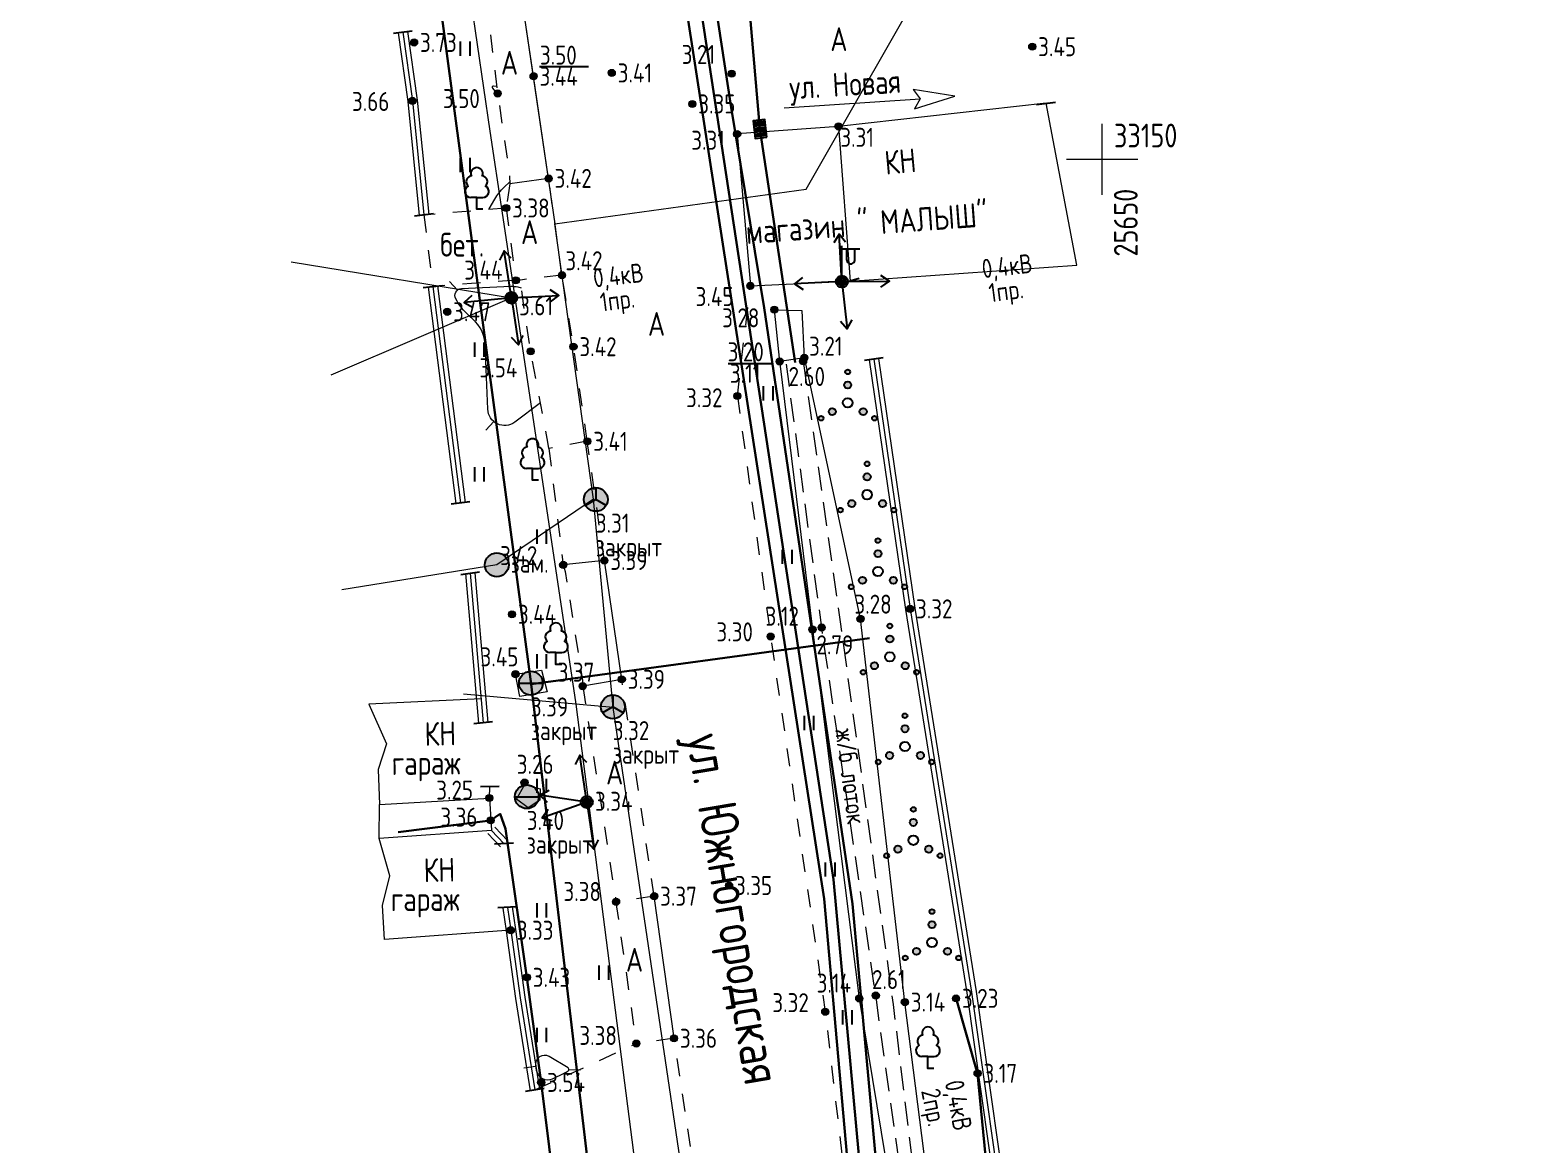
# Model space of a CAD drawing. Header units: metres. Extents: x 24337 to 25822, y 26642 to 34102.
# Drawn here: x 24493.4 to 24556.1, y 33108.5 to 33155.5 of the extents above; entities that cross this region are included whole.
import ezdxf

# ---------------------------------------------------------------- set-up
doc = ezdxf.new("R2010")
doc.units = ezdxf.units.M
doc.linetypes.add('g5_01_5x1_5', pattern=[3, 1.5, -1.5])
doc.linetypes.add('g5_02x1', pattern=[3, 2, -1])
for name, color, linetype in [('02_Сетка', 7, 'Continuous'), ('03_Здания и строения', 7, 'Continuous'), ('06_Инженерно-технические сооружения', 7, 'Continuous'), ('07_Объекты электропередачи', 7, 'Continuous'), ('10_Границы покрытий и угодий', 7, 'Continuous'), ('13_Растительность', 7, 'Continuous'), ('14_Ограждения', 7, 'Continuous'), ('17_Топонимика', 7, 'Continuous'), ('18_Зарамочное оформление', 7, 'Continuous'), ('19_Горизонтали', 7, 'Continuous'), ('30_Канализация', 7, 'Continuous'), ('31_Водопровод', 7, 'Continuous'), ('33_Газопровод', 7, 'Continuous'), ('35_Телефон', 7, 'Continuous'), ('44_Крышки колодцев', 7, 'Continuous'), ('45_Номера колодцев', 7, 'Continuous'), ('61_Отметки высоты поверхности', 7, 'Continuous')]:
    doc.layers.add(name, color=color, linetype=linetype)
doc.styles.add('LIKE11', font='bm431.shx')
doc.styles.add('Line_GUGK', font='', dxfattribs={"height": 1})
doc.styles.get("Standard").update_dxf_attribs({"font": 'GOST_0.TTF', "height": 2})
doc.styles.get('Line_GUGK').set_extended_font_data('Bm431', italic=True)
doc.linetypes.add('g5_121_g', pattern='A,8,-0.6,["Г",Line_GUGK,S=2,R=0,X=0,Y=-1],-2.3,24', length=34.9)
doc.linetypes.add('g5_121_kl', pattern='A,8,-0.6,["Кл",Line_GUGK,S=2,R=0,X=0,Y=-1],-4.4,24', length=37)
doc.linetypes.add('g5_122_k', pattern='A,2,-2,3,-0.6,["К",Line_GUGK,S=2,R=0,X=0,Y=-1],-3,3,-2,8,-2,8,-2,6', length=41.6)
doc.linetypes.add('g5_122_kn', pattern='A,2,-2,3,-0.6,["Кн",Line_GUGK,S=2,R=0,X=0,Y=-1],-5,3,-2,8,-2,8,-2,6', length=43.6)
doc.linetypes.add('g5_122_v', pattern='A,2,-2,3,-0.6,["В",Line_GUGK,S=2,R=0,X=0,Y=-1],-2.8,3,-2,8,-2,8,-2,6', length=41.4)
doc.linetypes.add('g5_133_t', pattern='A,4,[27,GUGK_2005.shx,S=0.8,R=0,X=0,Y=0],4,-2', length=10)
doc.linetypes.add('g5_472', pattern='A,0,-8,[25,GUGK_2005.shx,S=0.8,R=0,X=0,Y=-0.4],0', length=8)

# ---------------------------------------------------------------- blocks, each defined once
blk = doc.blocks.new('g5_329_6')
at = {"color": 0, "linetype": 'ByBlock', "lineweight": 15}
blk.add_line((0, 0), (1, 0), dxfattribs=at)
blk = doc.blocks.new('g5_401')
at = {"color": 0, "flags": 128}
for points in [[(-0.4, 0), (-0.4, 1.2)], [(0.4, 0), (0.4, 1.2)]]:
    blk.add_lwpolyline(points, dxfattribs=at)
blk = doc.blocks.new('g5_330')
at = {"linetype": 'ByBlock'}
blk.add_hatch(color=0, dxfattribs=at).paths.add_polyline_path([(-0.3, 0, 1), (0.3, 0, 1)])
at = {"color": 0, "linetype": 'ByBlock', "lineweight": -2}
blk.add_circle((0, 0), 0.3, dxfattribs=at)
at = {"color": 0, "linetype": 'ByBlock', "lineweight": 15, "flags": 12}
for tag, p in [('number', (-7.62, -0.8)), ('z', (0.5, -0.8))]:
    blk.add_attdef(tag, p, '', height=1.6, dxfattribs=at)
blk = doc.blocks.new('g5_128a')
h = blk.add_hatch(color=255)
h.paths.add_polyline_path([(-0.325, 0.425), (-0.675, 0.425), (-0.675, -0.425), (-0.325, -0.425)])
h.paths.add_polyline_path([(0.175, 0.425), (-0.175, 0.425), (-0.175, -0.425), (0.175, -0.425)])
h.paths.add_polyline_path([(0.675, 0.425), (0.325, 0.425), (0.325, -0.425), (0.675, -0.425)])
at = {"color": 0, "flags": 128}
blk.add_lwpolyline([(-0.75, -0.5), (0.75, -0.5), (0.75, 0.5), (-0.75, 0.5)], close=True, dxfattribs=at)
for points in [[(-0.25, -0.5), (-0.25, 0.5)], [(0.25, -0.5), (0.25, 0.5)]]:
    blk.add_lwpolyline(points, dxfattribs=at)
blk = doc.blocks.new('g5_475_5')
at = {"color": 0, "flags": 128}
blk.add_lwpolyline([(0, -0.8), (0, 0.8)], dxfattribs=at)
blk = doc.blocks.new('g5_388_1')
at = {"color": 0, "flags": 128}
blk.add_lwpolyline([(0, 0.99), (0.51, 0.99, 0.798042), (0.73, 1.95, 0.636328), (0.46, 2.81, 0.533064), (0, 3.5, 0.533064), (-0.46, 2.81, 0.636328), (-0.73, 1.95, 0.798042), (-0.51, 0.99)], format="xyb", dxfattribs=at)
for points in [[(0, 0.99), (-0.51, 0.99)], [(0.5, 0), (0, 0), (0, 0.99)]]:
    blk.add_lwpolyline(points, dxfattribs=at)
at = {"style": 'LIKE11', "flags": 8}
for tag, p in [('Описание', (-14.19, 0.84)), ('Метрические данные', (1.49, 0.46))]:
    blk.add_attdef(tag, p, '', height=2, dxfattribs=at)
blk = doc.blocks.new('g5_395_2')
h = blk.add_hatch(color=0)
h.paths.add_polyline_path([(-1.6, -0.75, 1), (-1, -0.75, 1)])
h.paths.add_polyline_path([(-2.05, -1.3, 1), (-2.45, -1.3, 1)])
h.paths.add_polyline_path([(1.6, -0.75, 1), (1, -0.75, 1)])
h.paths.add_polyline_path([(2.05, -1.3, 1), (2.45, -1.3, 1)])
h.paths.add_polyline_path([(0.3, 1.5, 1), (-0.3, 1.5, 1)])
h.paths.add_polyline_path([(0.2, 2.6, 1), (-0.2, 2.6, 1)])
at = {"color": 0}
for centre, radius in [((0, 2.6), 0.2), ((0, 1.5), 0.3), ((0, 0), 0.4), ((-2.25, -1.3), 0.2), ((-1.3, -0.75), 0.3), ((1.3, -0.75), 0.3), ((2.25, -1.3), 0.2)]:
    blk.add_circle(centre, radius, dxfattribs=at)
blk = doc.blocks.new('g5_115_1')
at = {"color": 0, "flags": 128}
for points in [[(0, 0), (4, 0)], [(3.29, -0.5), (4, 0), (3.29, 0.5)]]:
    blk.add_lwpolyline(points, dxfattribs=at)
blk = doc.blocks.new('g5_106_1a')
h = blk.add_hatch(color=255)
edge = h.paths.add_edge_path()
edge.add_arc((0, 0), 0.425, 0, 360)
at = {"color": 0}
blk.add_circle((0, 0), 0.5, dxfattribs=at)
at = {"style": 'LIKE11', "flags": 8}
for tag, p in [('Отметка', (1, 0)), ('Высота опоры', (-7.75, -2.8))]:
    blk.add_attdef(tag, p, '', height=1.6, dxfattribs=at)
blk = doc.blocks.new('g5_117sv')
h = blk.add_hatch(color=255)
h.paths.add_polyline_path([(-0.08, 0.92, 0.390634), (-0.93, 0, 0.11106), (-0.84, -0.4), (-0.08, 0.04)])
h.paths.add_polyline_path([(0.07, 0.04), (0.84, -0.4, 0.11106), (0.92, 0, 0.390634), (0.07, 0.92)])
h.paths.add_polyline_path([(-0.76, -0.53, 0.524447), (0.76, -0.53), (0, -0.09)])
at = {"color": 0, "flags": 128}
for points in [[(0, 1), (0, 0)], [(0, 0), (-0.87, -0.5)], [(0.87, -0.5), (0, 0)]]:
    blk.add_lwpolyline(points, dxfattribs=at)
at = {"color": 0}
blk.add_circle((0, 0), 1, dxfattribs=at)
at = {"style": 'LIKE11', "flags": 8}
for tag, p in [('Номер', (0, 1.7)), ('Отметка кольца люка', (0, -2.8)), ('Отметка земли (возле него)', (0, -4.8)), ('Верх прокладки', (0, -6.8)), ('Низ прокладки', (0, -8.8))]:
    blk.add_attdef(tag, p, '', height=1.6, dxfattribs=at)
blk = doc.blocks.new('g5_117v')
h = blk.add_hatch(color=255)
h.paths.add_polyline_path([(-0.92, 0.07), (0.92, 0.07, 0.921954)])
h.paths.add_polyline_path([(0.92, -0.07), (-0.92, -0.07, 0.921954)])
at = {"color": 0}
blk.add_line((-1, 0), (1, 0), dxfattribs=at)
blk.add_circle((0, 0), 1, dxfattribs=at)
at = {"style": 'LIKE11', "flags": 8}
blk.add_attdef('Номер', (0, 1.7), '', height=1.6, dxfattribs=at)
at = {"layer": '45_Номера колодцев', "style": 'LIKE11', "flags": 8}
for tag, p in [('Отметка кольца люка', (0, -2.8)), ('Отметка земли (возле него)', (0, -4.8)), ('Верх прокладки', (0, -6.8)), ('Низ прокладки', (0, -8.8))]:
    blk.add_attdef(tag, p, '', height=1.6, dxfattribs=at)
blk = doc.blocks.new('g5_110_1c')
h = blk.add_hatch(color=255)
edge = h.paths.add_edge_path()
edge.add_arc((0, 0), 0.425, 0, 360)
edge = h.paths.add_edge_path(flags=16)
edge.add_arc((0, 0), 0.195, 0, 360)
h = blk.add_hatch(color=0)
edge = h.paths.add_edge_path()
edge.add_arc((0, 0), 0.12, 0, 360)
at = {"color": 0}
for p, q in [((0, 0.5), (0, 3)), ((0, 2.75), (1.5, 2.75))]:
    blk.add_line(p, q, dxfattribs=at)
at = {"color": 0, "flags": 128}
blk.add_lwpolyline([(0.4, 2.75), (0.4, 1.86, 1.040016), (1.1, 1.86), (1.1, 2.75)], format="xyb", dxfattribs=at)
at = {"color": 0}
for radius in [0.5, 0.12]:
    blk.add_circle((0, 0), radius, dxfattribs=at)
blk = doc.blocks.new('g5_118')
h = blk.add_hatch(color=255)
edge = h.paths.add_edge_path()
edge.add_arc((0, 0), 0.925, 0, 360)
at = {"color": 0}
blk.add_circle((0, 0), 1, dxfattribs=at)
at = {"style": 'LIKE11', "flags": 8}
for tag, p, height in [('Номер', (0, 1.7), 1.6), ('Текст', (1.17, -0.66), 2), ('Отметка кольца люка', (0, -2.8), 1.6), ('Отметка земли (возле него)', (0, -4.8), 1.6), ('Верх прокладки', (0, -6.8), 1.6), ('Низ прокладки', (0, -8.8), 1.6)]:
    blk.add_attdef(tag, p, '', height=height, dxfattribs=at)
blk = doc.blocks.new('g5_012')
at = {"color": 92, "linetype": 'ByBlock', "lineweight": -2}
for p, q in [((0, -3), (0, 3)), ((-3, 0), (3, 0))]:
    blk.add_line(p, q, dxfattribs=at)

msp = doc.modelspace()

# ---------------------------------------------------------------- linework, layer by layer
at = {"layer": '03_Здания и строения', "color": 7, "linetype": 'Continuous', "lineweight": 20, "ltscale": 0.5, "flags": 128}
for points in [[(24527.49, 33151.385), (24523.214, 33151.068), (24523.77, 33144.673), (24527.973, 33144.864), (24537.534, 33145.542), (24536.237, 33152.36), (24527.49, 33151.385)], [(24527.49, 33151.385), (24527.973, 33144.864)], [(24512.767, 33123.086), (24512.855, 33121.723), (24508.12, 33121.378), (24508.129, 33122.807), (24512.767, 33123.086)], [(24512.767, 33123.086), (24512.787, 33123.575)]]:
    msp.add_lwpolyline(points, dxfattribs=at)
at = {"layer": '03_Здания и строения', "color": 7, "linetype": 'Continuous', "lineweight": 20, "flags": 128}
for points in [[(24512.417, 33127.259), (24507.682, 33127.044)], [(24507.682, 33127.044), (24508.427, 33125.365), (24508.081, 33124.284), (24508.129, 33122.807)], [(24513.671, 33117.512), (24508.347, 33117.124), (24508.257, 33118.562), (24508.576, 33119.813), (24508.12, 33121.378)]]:
    msp.add_lwpolyline(points, dxfattribs=at)
at = {"layer": '06_Инженерно-технические сооружения', "color": 7, "linetype": 'Continuous', "lineweight": 20, "ltscale": 0.5, "flags": 128}
for points in [[(24524.783, 33143.664), (24525.936, 33143.626), (24526.045, 33141.632), (24525.007, 33141.479), (24524.783, 33143.664)], [(24525.02, 33141.399), (24526.391, 33130.182), (24528.362, 33114.641), (24530.035, 33104.478)], [(24531.549, 33104.569), (24530.286, 33114.484), (24528.417, 33130.635), (24526.064, 33141.572)], [(24513.869, 33128.306), (24514.969, 33128.474), (24515.202, 33127.566), (24514.05, 33127.361), (24513.869, 33128.306)], [(24514.263, 33123.661), (24514.916, 33123.479), (24514.902, 33123.001), (24514.409, 33122.667), (24513.913, 33123.042), (24514.263, 33123.661)]]:
    msp.add_lwpolyline(points, dxfattribs=at)
at = {"layer": '06_Инженерно-технические сооружения', "color": 92, "linetype": 'g5_02x1', "lineweight": 20, "ltscale": 0.5, "flags": 128}
for points in [[(24530.455, 33104.786), (24529.06, 33114.762), (24526.779, 33130.274), (24525.291, 33141.365)], [(24525.995, 33141.49), (24527.557, 33130.508), (24529.79, 33114.387), (24530.947, 33104.818)]]:
    msp.add_lwpolyline(points, dxfattribs=at)
at = {"layer": '10_Границы покрытий и угодий', "color": 7, "linetype": 'g5_01_5x1_5', "lineweight": 20, "ltscale": 0.5, "flags": 128}
for points in [[(24512.44, 33158.223), (24512.497, 33157.812), (24513.118, 33152.772), (24513.622, 33149.29), (24513.636, 33148.97)], [(24513.636, 33148.97), (24513.476, 33147.947)], [(24515.829, 33145.119), (24515.267, 33149.196)], [(24513.476, 33147.947), (24510.01, 33147.654)], [(24510.01, 33147.654), (24510.379, 33144.64)], [(24513.476, 33147.947), (24513.883, 33144.902)], [(24515.829, 33145.119), (24514.17, 33144.925), (24513.883, 33144.902)], [(24516.897, 33138.116), (24516.313, 33142.103), (24515.829, 33145.119)], [(24513.883, 33144.902), (24510.379, 33144.64)], [(24515.274, 33137.808), (24515.23, 33138.075), (24514.507, 33141.91), (24514.115, 33144.577), (24513.883, 33144.902)], [(24523.223, 33140.026), (24523.77, 33144.673)], [(24523.223, 33140.026), (24524.625, 33129.888), (24526.929, 33114.079), (24529.618, 33090.937)], [(24516.897, 33138.116), (24515.274, 33137.808)], [(24517.615, 33133.097), (24516.897, 33138.116)], [(24515.274, 33137.808), (24515.881, 33132.909)], [(24515.881, 33132.909), (24515.965, 33132.624), (24516.694, 33128.053), (24516.702, 33127.795)], [(24519.717, 33118.948), (24518.35, 33128.085)], [(24516.702, 33127.795), (24518.109, 33118.715)], [(24519.717, 33118.948), (24518.109, 33118.715)], [(24518.109, 33118.715), (24518.129, 33118.5), (24518.937, 33112.922), (24518.965, 33112.738)], [(24520.552, 33112.959), (24518.965, 33112.738)], [(24521.469, 33106.916), (24520.552, 33112.959)], [(24514.685, 33110.782), (24518.965, 33112.738)]]:
    msp.add_lwpolyline(points, dxfattribs=at)
at = {"layer": '10_Границы покрытий и угодий', "color": 7, "linetype": 'Continuous', "lineweight": 20, "ltscale": 0.5, "flags": 128}
for points in [[(24515.267, 33149.196), (24514.632, 33153.501), (24513.906, 33158.312)], [(24515.267, 33149.196), (24513.636, 33148.97)], [(24517.615, 33133.097), (24515.881, 33132.909)], [(24518.35, 33128.085), (24517.615, 33133.097)], [(24518.35, 33128.085), (24516.702, 33127.795)], [(24520.552, 33112.959), (24519.717, 33118.948)]]:
    msp.add_lwpolyline(points, dxfattribs=at)
at = {"layer": '14_Ограждения', "color": 7, "linetype": 'Continuous', "lineweight": 20, "ltscale": 0.5, "flags": 128}
for points in [[(24508.918, 33155.323), (24509.324, 33152.438), (24509.811, 33147.634)], [(24509.314, 33155.379), (24509.721, 33152.486), (24510.209, 33147.674)], [(24510.181, 33144.615), (24511.352, 33135.493)], [(24510.578, 33144.665), (24511.749, 33135.543)], [(24528.783, 33141.544), (24530.308, 33131.027), (24532.901, 33114.87), (24534.433, 33104.085)], [(24529.179, 33141.602), (24530.703, 33131.087), (24533.297, 33114.93), (24534.829, 33104.141)], [(24511.755, 33132.545), (24512.305, 33126.238)], [(24512.153, 33132.579), (24512.704, 33126.273)], [(24513, 33121.86), (24513.529, 33121.3)], [(24512.709, 33121.586), (24513.239, 33121.026)], [(24513.329, 33118.446), (24513.473, 33117.483), (24513.87, 33114.64), (24514.488, 33110.751)], [(24513.725, 33118.506), (24513.869, 33117.54), (24514.266, 33114.7), (24514.883, 33110.813)]]:
    msp.add_lwpolyline(points, dxfattribs=at)
at = {"layer": '14_Ограждения', "color": 7, "linetype": 'g5_472', "lineweight": 20, "ltscale": 0.5, "flags": 128}
for points in [[(24509.116, 33155.351), (24509.522, 33152.462), (24510.01, 33147.654)], [(24510.379, 33144.64), (24511.55, 33135.518)], [(24528.981, 33141.573), (24530.505, 33131.057), (24533.099, 33114.9), (24534.631, 33104.113)], [(24511.954, 33132.562), (24512.504, 33126.255)], [(24512.855, 33121.723), (24513.384, 33121.163)], [(24513.527, 33118.476), (24513.671, 33117.512), (24514.068, 33114.67), (24514.685, 33110.782)]]:
    msp.add_lwpolyline(points, dxfattribs=at)
at = {"layer": '18_Зарамочное оформление', "color": 7, "linetype": 'Continuous', "lineweight": 20, "ltscale": 0.5, "flags": 128}
msp.add_lwpolyline([(24525.195, 33152.169), (24530.925, 33152.549), (24530.693, 33152.126), (24532.396, 33152.656), (24530.635, 33152.935), (24530.925, 33152.549)], dxfattribs=at)
at = {"layer": '19_Горизонтали', "color": 32, "linetype": 'Continuous', "lineweight": 20, "ltscale": 0.5, "elevation": 3.5, "flags": 128}
for points in [[(24513.082, 33153.062), (24512.944, 33153.082, 0.688348), (24512.896, 33152.994), (24513.024, 33152.841, -0.322646), (24513.028, 33152.79), (24513.028, 33152.79, 0.349855), (24513.034, 33152.741), (24513.137, 33152.639)], [(24512.761, 33147.919), (24512.992, 33148.318, -0.071679), (24513.394, 33148.828), (24513.632, 33149.054)], [(24514.917, 33139.735), (24513.834, 33138.925, -0.604455), (24512.7, 33139.466), (24512.596, 33142.164, 0.205972), (24512.072, 33143.264), (24511.927, 33143.391, -0.090085), (24511.351, 33144.117), (24511.351, 33144.117, -0.551458), (24511.599, 33144.554), (24513.671, 33144.651, -0.074647), (24513.966, 33144.62), (24514.111, 33144.583), (24514.111, 33144.583)]]:
    msp.add_lwpolyline(points, format="xyb", dxfattribs=at)
msp.add_lwpolyline([(24516.09, 33111.595, 0.52672), (24516.083, 33111.71), (24515.286, 33112.187, 0.640286), (24514.716, 33111.797), (24514.747, 33111.614, 0.497576), (24515.431, 33111.258), (24515.918, 33111.489, 0.054834), (24516.09, 33111.595)], format="xyb", close=True, dxfattribs=at)
at = {"layer": '30_Канализация', "color": 22, "linetype": 'g5_122_kn', "lineweight": 30, "ltscale": 0.5, "flags": 128}
for points in [[(24507.08, 33250), (24507.876, 33243.832), (24514.524, 33198.621), (24526.888, 33118.836), (24529.029, 33094.629), (24536.881, 33029.318), (24541.957, 33000), (24542.287, 32998.097), (24543.551, 32989.254), (24551.19, 32972.81), (24558.607, 32933.033), (24561.288, 32915.129)], [(24508.037, 33250), (24512.246, 33219.456), (24514.362, 33204.433), (24527.276, 33119.656), (24529.538, 33095.043), (24537.326, 33029.478), (24542.742, 33000), (24543.091, 32998.097), (24544.344, 32989.471), (24551.936, 32973.095), (24555.314, 32955.008), (24557.558, 32942.994), (24557.93, 32941.006), (24558.667, 32937.059), (24559.24, 32933.99), (24559.862, 32930.045), (24560.507, 32925.743), (24561.25, 32920.784), (24561.861, 32916.703), (24562.081, 32915.238)]]:
    msp.add_lwpolyline(points, dxfattribs=at)
at = {"layer": '30_Канализация', "color": 12, "linetype": 'g5_122_k', "lineweight": 30, "ltscale": 0.5, "flags": 128}
msp.add_lwpolyline([(24510.296, 33234.582), (24515.641, 33200.571), (24518.147, 33183.742), (24521.076, 33164.532), (24522.96, 33152.184), (24524.356, 33143.736), (24528.076, 33118.633), (24530.205, 33095.362), (24531.959, 33080.727), (24534.637, 33058.388), (24538.053, 33029.896), (24538.369, 33027.012)], dxfattribs=at)
at = {"layer": '30_Канализация', "color": 42, "linetype": 'g5_121_kl', "lineweight": 30, "ltscale": 0.5, "flags": 128}
msp.add_lwpolyline([(24521.177, 33185.937), (24524.177, 33151.282), (24525.662, 33141.431)], dxfattribs=at)
at = {"layer": '31_Водопровод', "color": 94, "linetype": 'g5_122_v', "lineweight": 30, "ltscale": 0.5, "flags": 128}
for points in [[(24504.928, 33199.96), (24507.083, 33183.7), (24509.3, 33166.972), (24514.524, 33127.887), (24528.79, 33129.818)], [(24514.524, 33127.887), (24519.054, 33089.673), (24523.263, 33062.828), (24524.753, 33048.151), (24526.763, 33027.327), (24528.833, 33016.125), (24555.178, 33019.457)]]:
    msp.add_lwpolyline(points, dxfattribs=at)
at = {"layer": '31_Водопровод', "color": 94, "linetype": 'Continuous', "lineweight": 20, "ltscale": 0.5, "flags": 128}
for points in [[(24513.869, 33128.306), (24514.969, 33128.474), (24515.202, 33127.566), (24514.05, 33127.361), (24513.869, 33128.306)], [(24514.263, 33123.661), (24514.916, 33123.479), (24514.902, 33123.001), (24514.409, 33122.667), (24513.913, 33123.042), (24514.263, 33123.661)]]:
    msp.add_lwpolyline(points, dxfattribs=at)
at = {"layer": '33_Газопровод', "color": 132, "linetype": 'g5_121_g', "lineweight": 30, "ltscale": 0.5, "flags": 128}
for points in [[(24508.927, 33121.652), (24512.822, 33122.144), (24513.223, 33122.417), (24513.445, 33121.785), (24514.347, 33115.527), (24514.952, 33111.101), (24515.631, 33105.673), (24516.459, 33099.669), (24517.1, 33094.696), (24517.553, 33091.563), (24518.812, 33085.665), (24519.48, 33079.781), (24519.602, 33076.835), (24518.587, 33076.616), (24520.865, 33067.705), (24521.449, 33061.922), (24522.391, 33055.355), (24523.137, 33049.069), (24523.926, 33043.452), (24524.82, 33037.172), (24525.304, 33032.246), (24525.68, 33031.727), (24526.268, 33027.481), (24527.237, 33023.103), (24527.682, 33018.363), (24528.689, 33012.176), (24529.023, 33007.757), (24528.864, 33005.127)], [(24532.443, 33114.642), (24533.351, 33111.483), (24534.609, 33098.473), (24535.328, 33093.521), (24536.623, 33084.561), (24539.448, 33067.166), (24540.327, 33059.754), (24541.127, 33054.334)]]:
    msp.add_lwpolyline(points, dxfattribs=at)
at = {"layer": '35_Телефон', "color": 6, "linetype": 'g5_133_t', "lineweight": 20, "ltscale": 0.5, "flags": 128}
for points in [[(24490.707, 33218.026), (24498.836, 33206.101), (24508.921, 33192.067), (24515.534, 33147.282), (24526.121, 33148.736), (24531.789, 33158.657)], [(24502.154, 33206.134), (24506.639, 33193.192), (24512.782, 33151.179), (24513.827, 33144.28), (24516.411, 33127.044), (24519.798, 33100.705), (24523.441, 33072.255), (24526.042, 33053.992), (24528.824, 33031.545), (24529.358, 33027.285), (24542.774, 33035.09), (24543.713, 33038.119)], [(24525.701, 33072.581), (24521.467, 33103.4), (24517.993, 33126.901), (24517.157, 33135.682), (24515.534, 33147.282)], [(24504.405, 33145.686), (24513.695, 33144.164), (24506.083, 33140.897)], [(24517.157, 33135.682), (24513.081, 33132.911), (24506.552, 33131.861)], [(24517.993, 33126.901), (24511.681, 33127.457)]]:
    msp.add_lwpolyline(points, dxfattribs=at)
at = {"layer": '61_Отметки высоты поверхности', "flags": 128}
for points in [[(24514.875, 33153.908), (24516.95, 33153.908)], [(24522.829, 33141.393), (24524.729, 33141.389)]]:
    msp.add_lwpolyline(points, dxfattribs=at)

# ---------------------------------------------------------------- block references
at = {"layer": '02_Сетка', "color": 92, "linetype": 'Continuous', "lineweight": 15, "ltscale": 0.5, "xscale": 0.5, "yscale": 0.5}
msp.add_blockref('g5_012', (24538.601, 33150), dxfattribs=at)
at = {"layer": '06_Инженерно-технические сооружения', "color": 7, "linetype": 'Continuous', "lineweight": 20, "xscale": 0.5, "yscale": 0.5, "zscale": 0.5, "rotation": 96.63024471672796}
msp.add_blockref('g5_128a', (24524.177, 33151.282, 3.336), dxfattribs=at)
at = {"layer": '07_Объекты электропередачи', "color": 7, "linetype": 'Continuous', "lineweight": 20}
for p, xscale, yscale, zscale, rotation in [((24527.631, 33144.848, 3.197), 0.4999999999999998, 0.4999999999999998, 0.4999999999999998, 93.22574375512428), ((24513.695, 33144.164, 3.613), 0.4999999999999999, 0.4999999999999999, 0.4999999999999999, 98.75239815222925), ((24527.631, 33144.848, 3.197), 0.5, 0.5, 0.5, 182.8118299657105), ((24527.631, 33144.848, 3.197), 0.5, 0.5, 0.5, 0.3441363866080215), ((24513.695, 33144.164, 3.613), 0.5, 0.5, 0.5, 185.4979111398447), ((24513.695, 33144.164, 3.613), 0.5, 0.5, 0.5, 2.811834561707689), ((24527.631, 33144.848, 3.197), 0.5, 0.5, 0.5, 276.4810579036437), ((24513.695, 33144.164, 3.613), 0.5, 0.5, 0.5, 278.5105803136213), ((24516.875, 33122.913, 3.345), 0.4999999999999998, 0.4999999999999998, 0.4999999999999998, 98.51059579523249), ((24516.875, 33122.913, 3.345), 0.5, 0.5, 0.5, 171.5672212332268), ((24516.875, 33122.913, 3.345), 0.5, 0.5, 0.5, 199.2267416357321), ((24516.875, 33122.913, 3.345), 0.4999999999999998, 0.4999999999999998, 0.4999999999999998, 278.5663146572486)]:
    msp.add_blockref('g5_115_1', p, dxfattribs=dict(at, xscale=xscale, yscale=yscale, zscale=zscale, rotation=rotation))
at = {"layer": '07_Объекты электропередачи', "color": 7, "linetype": 'Continuous', "lineweight": 20, "xscale": 0.5, "yscale": 0.5, "zscale": 0.5}
for name, p in [('g5_110_1c', (24527.631, 33144.848, 3.197)), ('g5_106_1a', (24513.695, 33144.164, 3.613)), ('g5_106_1a', (24516.875, 33122.913, 3.345))]:
    msp.add_blockref(name, p, dxfattribs=at)
at = {"layer": '13_Растительность', "color": 92, "linetype": 'Continuous', "lineweight": 20, "ltscale": 0.5, "xscale": 0.5, "yscale": 0.5}
for p in [(24511.751, 33154.36), (24511.751, 33149.46), (24512.351, 33141.675), (24512.351, 33136.425), (24514.976, 33133.8), (24514.976, 33128.55), (24514.976, 33123.3), (24514.976, 33118.05), (24517.601, 33115.425), (24514.976, 33112.8)]:
    msp.add_blockref('g5_401', p, dxfattribs=at)
at = {"layer": '13_Растительность', "color": 92, "linetype": 'Continuous', "lineweight": 20, "xscale": 0.5, "yscale": 0.5, "zscale": 0.5}
for name, p in [('g5_388_1', (24512.239, 33147.899, 3.586)), ('g5_395_2', (24527.875, 33139.741)), ('g5_401', (24524.532, 33139.841)), ('g5_388_1', (24514.586, 33136.474, 3.39)), ('g5_395_2', (24528.695, 33135.868)), ('g5_395_2', (24529.151, 33132.634)), ('g5_401', (24525.327, 33132.947)), ('g5_388_1', (24515.572, 33128.718, 3.428)), ('g5_395_2', (24529.652, 33129.035)), ('g5_401', (24526.249, 33125.951)), ('g5_395_2', (24530.29, 33125.253)), ('g5_395_2', (24530.643, 33121.305)), ('g5_401', (24527.146, 33119.775)), ('g5_395_2', (24531.429, 33117)), ('g5_401', (24527.864, 33113.548)), ('g5_388_1', (24531.26, 33111.693, 3.254))]:
    msp.add_blockref(name, p, dxfattribs=at)
at = {"layer": '14_Ограждения', "color": 7, "linetype": 'Continuous', "lineweight": 20}
for p, xscale, yscale, zscale, rotation in [((24509.116, 33155.351, 3.569), 0.5, 0.5, 0.5, 97.99956104153212), ((24536.237, 33152.36, 3.443), 0.5, 0.5, 0.5, 276.981058714111), ((24510.01, 33147.654, 3.517), 0.5, 0.5, 0.5, 96.97990942109762), ((24527.973, 33144.864, 3.454), 0.5, 0.5, 0.5, 107.033975200113), ((24510.379, 33144.64, 3.467), 0.5, 0.5, 0.5, 276.9799112423304), ((24528.981, 33141.573, 3.384), 0.5, 0.5, 0.5, 98.24621283283962), ((24511.55, 33135.518, 3.474), 0.5, 0.5, 0.5, 97.78246347876325), ((24511.954, 33132.562, 3.395), 0.4999999999999999, 0.4999999999999999, 0.4999999999999999, 277.7824652999961), ((24512.504, 33126.255, 3.315), 0.5, 0.5, 0.5, 95.29558477177247), ((24512.787, 33123.575, 3.275), 0.5, 0.5, 0.5, 270.9633852052973), ((24513.384, 33121.163, 3.275), 0.5, 0.5, 0.5, 93.04636249695221), ((24513.527, 33118.476, 3.161), 0.5, 0.5, 0.5, 93.04636249695221), ((24514.685, 33110.782, 3.425), 0.5, 0.5, 0.5, 99.0172660580532)]:
    msp.add_blockref('g5_475_5', p, dxfattribs=dict(at, xscale=xscale, yscale=yscale, zscale=zscale, rotation=rotation))
at = {"layer": '19_Горизонтали', "color": 32, "linetype": 'Continuous', "lineweight": 20}
for p, xscale, yscale, zscale, rotation in [((24511.423, 33144.485, 3.5), 0.5, 0.5, 0.5, 133.0833809586254), ((24512.961, 33138.945, 3.5), 0.5, 0.5, 0.5, 225.8069282248353), ((24514.719, 33111.778, 3.5), 0.5, 0.5, 0.5, 189.598142000495), ((24516.116, 33111.643, 3.5), 0.4999999999999999, 0.4999999999999999, 0.4999999999999999, 357.9682199851306)]:
    msp.add_blockref('g5_329_6', p, dxfattribs=dict(at, xscale=xscale, yscale=yscale, zscale=zscale, rotation=rotation))
at = {"layer": '44_Крышки колодцев', "color": 7, "linetype": 'Continuous', "lineweight": 20, "xscale": 0.5, "yscale": 0.5, "zscale": 0.5}
for name, p in [('g5_117sv', (24517.256, 33135.667, 3.312)), ('g5_118', (24513.081, 33132.911)), ('g5_117v', (24514.518, 33127.924, 3.39)), ('g5_117sv', (24517.973, 33126.927, 3.324)), ('g5_117v', (24514.345, 33123.14, 3.404))]:
    msp.add_blockref(name, p, dxfattribs=at)
at = {"layer": '61_Отметки высоты поверхности', "color": 7, "linetype": 'Continuous', "lineweight": 20, "xscale": 0.5, "yscale": 0.5, "zscale": 0.5}
for p in [(24509.593, 33154.923, 3.734), (24535.655, 33154.745, 3.449), (24517.928, 33153.64, 3.407), (24522.981, 33153.608, 3.214), (24514.632, 33153.501, 3.436), (24509.522, 33152.462, 3.663), (24513.118, 33152.772, 3.495), (24521.324, 33152.332, 3.354), (24523.214, 33151.068, 3.31), (24527.49, 33151.385, 3.309), (24515.267, 33149.196, 3.417), (24513.476, 33147.947, 3.382), (24513.883, 33144.902, 3.444), (24515.829, 33145.119, 3.418), (24523.77, 33144.673, 3.451), (24510.991, 33143.575, 3.469), (24524.783, 33143.664, 3.28), (24514.507, 33141.91, 3.538), (24516.313, 33142.103, 3.423), (24525.007, 33141.479, 3.2), (24525.995, 33141.49, 2.601), (24526.045, 33141.632, 3.208), (24523.223, 33140.026, 3.318), (24516.897, 33138.116, 3.41), (24515.881, 33132.909, 3.417), (24517.615, 33133.097, 3.386), (24530.505, 33131.057, 3.324), (24513.721, 33130.824, 3.437), (24528.417, 33130.635, 3.277), (24524.625, 33129.888, 3.296), (24526.391, 33130.182, 3.119), (24526.779, 33130.274, 2.794), (24513.869, 33128.306, 3.447), (24518.35, 33128.085, 3.386), (24516.702, 33127.795, 3.371), (24514.25, 33123.735, 3.26), (24512.767, 33123.086, 3.247), (24512.822, 33122.144, 3.356), (24522.874, 33119.397, 3.351), (24518.109, 33118.715, 3.375), (24519.717, 33118.948, 3.372), (24513.671, 33117.512, 3.326), (24514.347, 33115.527, 3.433), (24529.06, 33114.762, 2.609), (24526.929, 33114.079, 3.317), (24528.362, 33114.641, 3.141), (24530.286, 33114.484, 3.137), (24532.443, 33114.642, 3.234), (24520.552, 33112.959, 3.364), (24518.965, 33112.738, 3.377), (24514.952, 33111.101, 3.544), (24533.351, 33111.483, 3.168)]:
    msp.add_blockref('g5_330', p, dxfattribs=at)

# ---------------------------------------------------------------- texts
at = {"layer": '02_Сетка', "color": 7, "linetype": 'Continuous', "lineweight": 15}
msp.add_text('33150', height=1, dxfattribs=at).set_placement((24539.101, 33150.5))
msp.add_text('25650', height=1, rotation=90, dxfattribs=at).set_placement((24540.101, 33145.9))
at = {"layer": '03_Здания и строения', "color": 7, "linetype": 'Continuous', "lineweight": 15}
for s, rotation, p in [('КН', 5.19359, (24529.477, 33149.351)), ('магазин " МАЛЫШ"', 4.25782, (24523.618, 33146.424)), ('КН', 1.28183, (24510.044, 33125.281)), ('гараж', 0.34607, (24508.651, 33124.057)), ('КН', 1.28183, (24510.006, 33119.541)), ('гараж', 0.34607, (24508.613, 33118.318))]:
    msp.add_text(s, height=1, rotation=rotation, dxfattribs=at).set_placement(p)
at = {"layer": '06_Инженерно-технические сооружения', "color": 7, "linetype": 'Continuous', "lineweight": 15}
msp.add_text('ж/б лоток', height=0.8, rotation=277.40343, dxfattribs=at).set_placement((24527.343, 33125.953))
at = {"layer": '07_Объекты электропередачи', "color": 7, "linetype": 'Continuous', "lineweight": 15}
for s, rotation, p in [('0,4кВ', 6.6509, (24517.189, 33144.591)), ('0,4кВ', 6.6509, (24533.578, 33144.984)), ('1пр.', 7.43484, (24517.489, 33143.574)), ('1пр.', 7.43484, (24533.878, 33143.967)), ('0,4кВ', 280.39314, (24531.962, 33111.115)), ('2пр.', 281.17709, (24530.967, 33110.749))]:
    msp.add_text(s, height=0.8, rotation=rotation, dxfattribs=at).set_placement(p)
at = {"layer": '10_Границы покрытий и угодий', "color": 7, "linetype": 'Continuous', "lineweight": 15}
for s, p in [('А', (24527.142, 33154.563)), ('А', (24513.254, 33153.569)), ('бет.', (24510.696, 33145.901)), ('А', (24514.103, 33146.43)), ('А', (24519.454, 33142.565)), ('А', (24517.688, 33123.658)), ('А', (24518.525, 33115.77))]:
    msp.add_text(s, height=1, dxfattribs=at).set_placement(p)
at = {"layer": '17_Топонимика', "color": 7, "linetype": 'Continuous', "lineweight": 15}
msp.add_text('ул. Южногородская', height=1.6, rotation=279.57486, dxfattribs=at).set_placement((24521.062, 33125.658))
at = {"layer": '18_Зарамочное оформление', "color": 7, "linetype": 'Continuous', "lineweight": 15}
msp.add_text('ул. Новая', height=1, rotation=3.41382, dxfattribs=at).set_placement((24525.44, 33152.523))
at = {"layer": '45_Номера колодцев', "color": 7, "linetype": 'Continuous', "lineweight": 15, "ltscale": 0.5}
for s, p in [('3.31', (24517.256, 33134.267)), ('закрыт', (24517.256, 33133.267)), ('зам.', (24513.667, 33132.581)), ('3.39', (24514.518, 33126.524)), ('закрыт', (24514.518, 33125.524)), ('3.32', (24517.973, 33125.527)), ('закрыт', (24517.973, 33124.527)), ('3.40', (24514.345, 33121.74)), ('закрыт', (24514.345, 33120.74))]:
    msp.add_text(s, height=0.8, dxfattribs=at).set_placement(p)
at = {"layer": '61_Отметки высоты поверхности', "color": 7, "linetype": 'Continuous', "lineweight": 15, "ltscale": 0.5}
for s, p in [('3.73', (24509.843, 33154.523)), ('3.45', (24535.905, 33154.345)), ('3.50', (24514.898, 33153.991)), ('3.21', (24520.877, 33154.018)), ('3.44', (24514.882, 33153.101)), ('3.41', (24518.178, 33153.24)), ('3.66', (24506.974, 33152.036)), ('3.50', (24510.81, 33152.159)), ('3.35', (24521.574, 33151.932)), ('3.31', (24527.564, 33150.525)), ('3.31', (24521.28, 33150.403)), ('3.42', (24515.517, 33148.796)), ('3.38', (24513.726, 33147.547)), ('3.44', (24511.708, 33144.931)), ('3.42', (24515.972, 33145.325)), ('3.45', (24521.464, 33143.816)), ('3.47', (24511.241, 33143.175)), ('3.61', (24514.02, 33143.425)), ('3.28', (24522.582, 33142.92)), ('3.42', (24516.563, 33141.703)), ('3.21', (24526.249, 33141.725)), ('3.20', (24522.813, 33141.487)), ('3.54', (24512.351, 33140.812)), ('3.11', (24522.906, 33140.58)), ('2.60', (24525.382, 33140.448)), ('3.32', (24521.06, 33139.553)), ('3.41', (24517.147, 33137.716)), ('3.42', (24513.221, 33132.9)), ('3.39', (24517.865, 33132.697)), ('3.44', (24513.971, 33130.424)), ('3.12', (24524.412, 33130.346)), ('3.28', (24528.159, 33130.854)), ('3.32', (24530.755, 33130.657)), ('3.30', (24522.341, 33129.687)), ('2.79', (24526.558, 33129.142)), ('3.45', (24512.394, 33128.634)), ('3.37', (24515.645, 33127.989)), ('3.39', (24518.6, 33127.685)), ('3.26', (24513.922, 33124.104)), ('3.25', (24510.527, 33123.019)), ('3.34', (24517.221, 33122.544)), ('3.36', (24510.702, 33121.88)), ('3.38', (24515.891, 33118.746)), ('3.37', (24519.967, 33118.548)), ('3.35', (24523.124, 33118.997)), ('3.33', (24513.921, 33117.112)), ('3.43', (24514.597, 33115.127)), ('3.14', (24526.566, 33114.886)), ('2.61', (24528.9, 33115.036)), ('3.32', (24524.698, 33114.062)), ('3.14', (24530.536, 33114.084)), ('3.23', (24532.693, 33114.242)), ('3.38', (24516.561, 33112.68)), ('3.36', (24520.802, 33112.559)), ('3.17', (24533.601, 33111.083)), ('3.54', (24515.202, 33110.701))]:
    msp.add_text(s, height=0.8, dxfattribs=at).set_placement(p)

doc.saveas('drawing.dxf')
